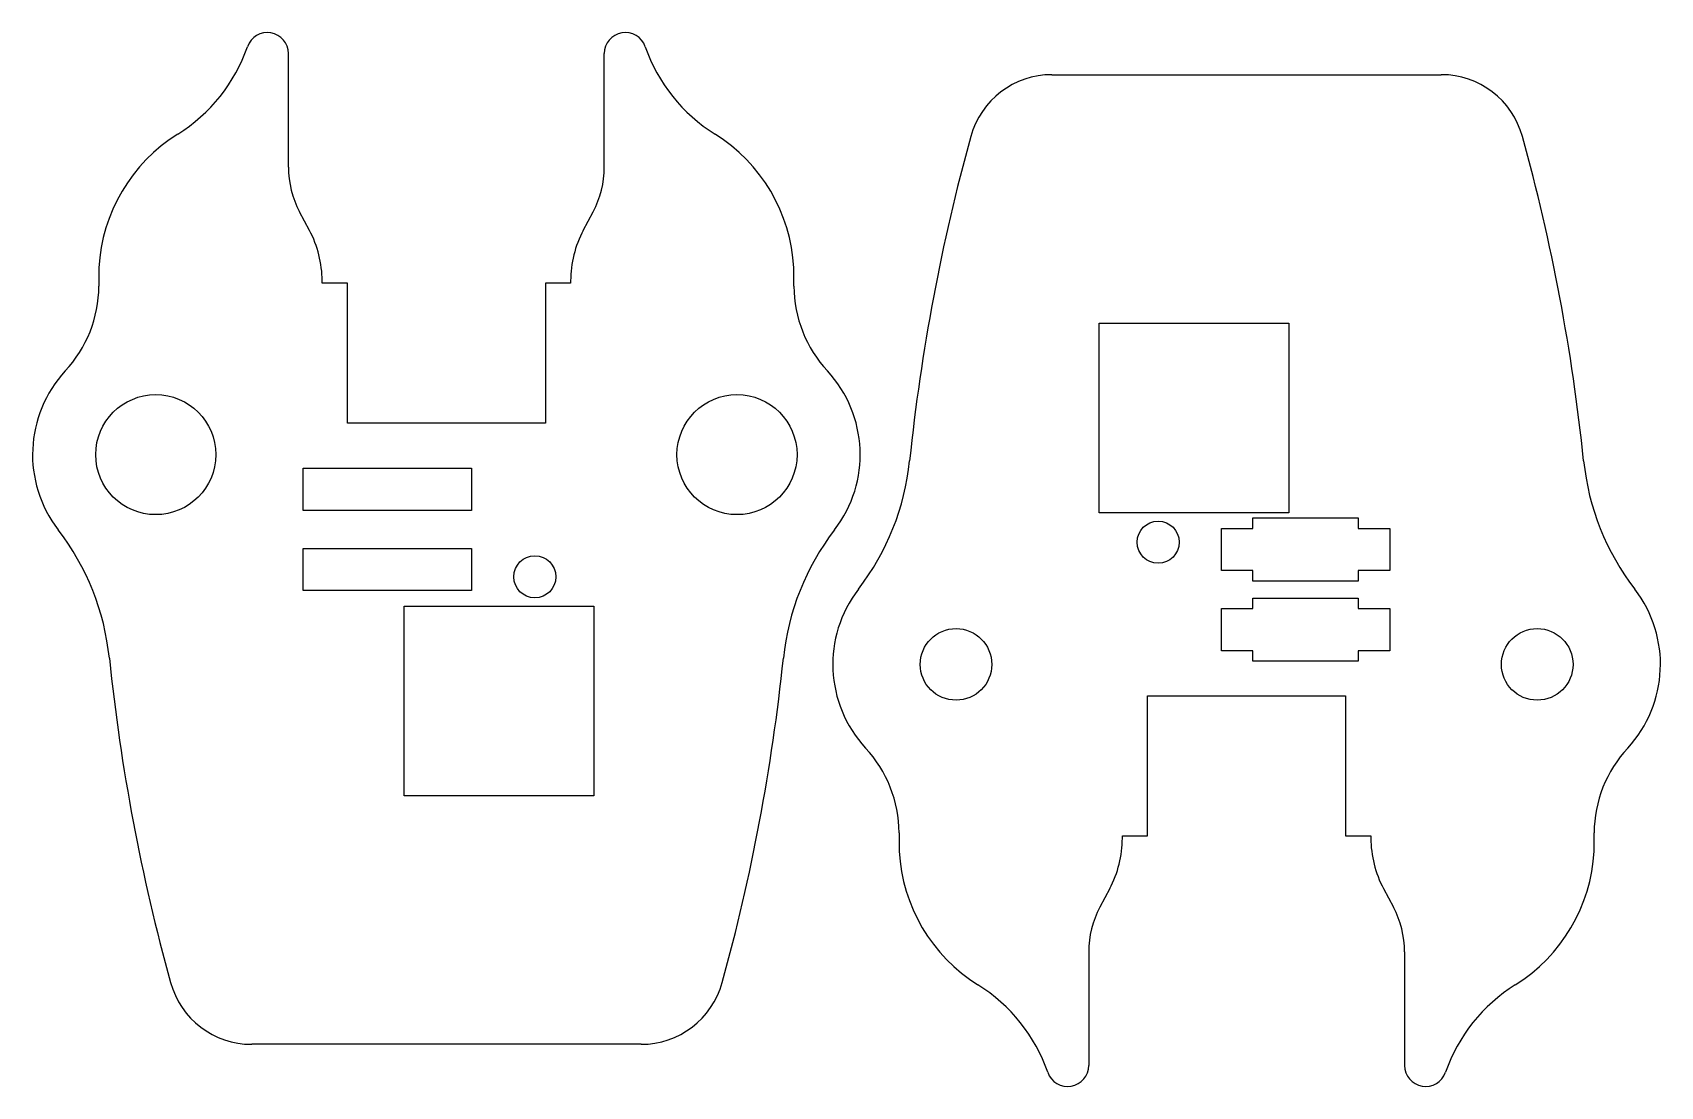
# Model space of a CAD drawing. Header units: millimetres. Extents: x 117.4 to 194.7, y 350 to 400.
import ezdxf

# ---------------------------------------------------------------- set-up
doc = ezdxf.new("R2010")
doc.units = ezdxf.units.MM
doc.layers.add('View038', color=7, linetype='CONTINUOUS')
doc.layers.add('View039', color=7, linetype='CONTINUOUS')

msp = doc.modelspace()

# ---------------------------------------------------------------- linework, layer by layer
at = {"layer": 'View038'}
for p, q in [((165.756, 398.021), (184.244, 398.021)), ((168, 386.221), (177, 386.221)), ((168, 377.221), (168, 386.221)), ((177, 386.221), (177, 377.221)), ((177, 377.221), (168, 377.221)), ((173.8, 374.471), (173.8, 376.471)), ((173.8, 376.471), (175.3, 376.471)), ((175.3, 376.471), (175.3, 376.971)), ((175.3, 376.971), (180.3, 376.971)), ((180.3, 376.971), (180.3, 376.471)), ((180.3, 376.471), (181.8, 376.471)), ((181.8, 376.471), (181.8, 374.471)), ((175.3, 374.471), (173.8, 374.471)), ((175.3, 373.971), (175.3, 374.471)), ((181.8, 374.471), (180.3, 374.471)), ((180.3, 374.471), (180.3, 373.971)), ((180.3, 373.971), (175.3, 373.971)), ((173.8, 370.671), (173.8, 372.671)), ((173.8, 372.671), (175.3, 372.671)), ((175.3, 372.671), (175.3, 373.171)), ((175.3, 373.171), (180.3, 373.171)), ((180.3, 373.171), (180.3, 372.671)), ((180.3, 372.671), (181.8, 372.671)), ((181.8, 372.671), (181.8, 370.671)), ((175.3, 370.671), (173.8, 370.671)), ((175.3, 370.171), (175.3, 370.671)), ((181.8, 370.671), (180.3, 370.671)), ((180.3, 370.671), (180.3, 370.171)), ((180.3, 370.171), (175.3, 370.171)), ((170.3, 368.521), (179.7, 368.521)), ((170.3, 361.871), (170.3, 368.521)), ((179.7, 368.521), (179.7, 361.871)), ((158.5, 362.021), (158.5, 361.147)), ((169.1, 361.771), (169.1, 361.871)), ((169.1, 361.871), (170.3, 361.871)), ((179.7, 361.871), (180.9, 361.871)), ((180.9, 361.871), (180.9, 361.771)), ((191.5, 361.147), (191.5, 362.021)), ((168.5, 359.371), (168.029, 358.489)), ((181.5, 359.371), (181.971, 358.489)), ((167.5, 356.371), (167.5, 350.979)), ((182.5, 356.371), (182.5, 350.979))]:
    msp.add_line(p, q, dxfattribs=at)
for centre, radius in [((170.8, 375.821), 1), ((161.2, 370.021), 1.7), ((188.8, 370.021), 1.7)]:
    msp.add_circle(centre, radius, dxfattribs=at)
for centre, radius, start, end in [((165.756, 394.021), 4, 90, 164.546), ((184.244, 394.021), 4, 15.4536, 90), ((252.57, 370.021), 94.07, 164.546, 174.104), ((97.43, 370.021), 94.07, 5.89583, 15.4536), ((147.061, 380.917), 12, -37.6182, -5.89583), ((202.939, 380.917), 12, -174.104, -142.382), ((161.2, 370.021), 5.85, 142.382, -137.236), ((188.8, 370.021), 5.85, -42.7635, 37.6182), ((152.5, 361.975), 6, 0.43775, 42.7635), ((197.5, 361.975), 6, 137.236, 179.562), ((164, 361.771), 5.1, -28.0725, 0), ((186, 361.771), 5.1, 180, -151.928), ((166.488, 361.584), 8, -176.868, -122.039), ((183.512, 361.584), 8, -57.9605, -3.13187), ((172, 356.371), 4.5, 151.928, 180), ((178, 356.371), 4.5, 0, 28.0725), ((158, 348.021), 8, 19.1881, 57.9605), ((192, 348.021), 8, 122.039, 160.812), ((166.5, 350.979), 1, -160.812, 0), ((183.5, 350.979), 1, 180, -19.1881)]:
    msp.add_arc(centre, radius, start, end, dxfattribs=at)
at = {"layer": 'View039'}
for p, q in [((129.5, 393.629), (129.5, 399.021)), ((144.5, 393.629), (144.5, 399.021)), ((130.5, 390.629), (130.029, 391.511)), ((143.5, 390.629), (143.971, 391.511)), ((120.5, 388.853), (120.5, 387.979)), ((153.5, 387.979), (153.5, 388.853)), ((131.1, 388.129), (131.1, 388.229)), ((132.3, 388.129), (131.1, 388.129)), ((132.3, 381.479), (132.3, 388.129)), ((142.9, 388.129), (141.7, 388.129)), ((141.7, 388.129), (141.7, 381.479)), ((142.9, 388.229), (142.9, 388.129)), ((141.7, 381.479), (132.3, 381.479)), ((130.2, 377.329), (130.2, 379.329)), ((130.2, 379.329), (138.2, 379.329)), ((138.2, 379.329), (138.2, 377.329)), ((138.2, 377.329), (130.2, 377.329)), ((130.2, 373.529), (130.2, 375.529)), ((130.2, 375.529), (138.2, 375.529)), ((138.2, 375.529), (138.2, 373.529)), ((138.2, 373.529), (130.2, 373.529)), ((135, 363.779), (135, 372.779)), ((135, 372.779), (144, 372.779)), ((144, 372.779), (144, 363.779)), ((144, 363.779), (135, 363.779)), ((146.244, 351.979), (127.756, 351.979))]:
    msp.add_line(p, q, dxfattribs=at)
for centre, radius in [((123.2, 379.979), 2.85), ((150.8, 379.979), 2.85), ((141.2, 374.179), 1)]:
    msp.add_circle(centre, radius, dxfattribs=at)
for centre, radius, start, end in [((128.5, 399.021), 1, 0, 160.812), ((145.5, 399.021), 1, 19.1881, 180), ((120, 401.979), 8, -57.9605, -19.1881), ((154, 401.979), 8, -160.812, -122.039), ((128.488, 388.416), 8, 122.039, 176.868), ((145.512, 388.416), 8, 3.13187, 57.9605), ((134, 393.629), 4.5, 180, -151.928), ((140, 393.629), 4.5, -28.0725, 0), ((126, 388.229), 5.1, 0, 28.0725), ((148, 388.229), 5.1, 151.928, 180), ((114.5, 388.025), 6, -42.7635, -0.43775), ((159.5, 388.025), 6, -179.562, -137.236), ((123.2, 379.979), 5.85, 137.236, -142.382), ((150.8, 379.979), 5.85, -37.6182, 42.7635), ((109.061, 369.083), 12, 5.89583, 37.6182), ((164.939, 369.083), 12, 142.382, 174.104), ((214.57, 379.979), 94.07, -174.104, -164.546), ((59.43, 379.979), 94.07, -15.4536, -5.89583), ((127.756, 355.979), 4, -164.546, -90), ((146.244, 355.979), 4, -90, -15.4536)]:
    msp.add_arc(centre, radius, start, end, dxfattribs=at)

doc.saveas('drawing.dxf')
